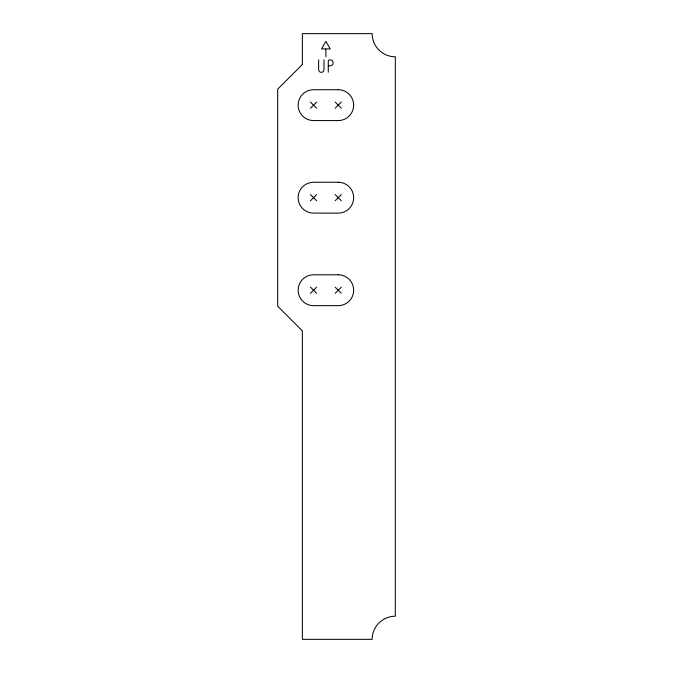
<?xml version="1.0" encoding="UTF-8"?>
<svg xmlns="http://www.w3.org/2000/svg" width="673" height="673" viewBox="0 0 673 673"><rect width="100%" height="100%" fill="white"/><g stroke="black" fill="none" stroke-linecap="round" stroke-linejoin="round"><path stroke-width="1.01" d="M310.472 108.227L316.638 102.052M335.154 108.227L341.32 102.052M310.472 200.773L316.638 194.598M335.154 200.773L341.32 194.598M310.472 293.31L316.638 287.144M335.154 293.31L341.32 287.144M325.589 48.927L321.526 48.927L325.892 41.364L330.266 48.927L325.892 48.927L325.892 56.784M328.575 65.819L330.165 65.819A2.97 2.97 0 0 0 333.143 62.841A2.97 2.97 0 0 0 330.165 59.872L329.72 59.872A1.447 1.447 0 0 0 328.273 61.319L328.273 72.213M335.154 102.052L341.32 108.227M310.472 102.052L316.638 108.227M335.154 194.598L341.32 200.773M310.472 194.598L316.638 200.773M335.154 287.144L341.32 293.31M310.472 287.144L316.638 293.31M323.982 59.872L323.982 69.672A2.667 2.667 0 0 1 321.315 72.348A2.667 2.667 0 0 1 318.649 69.672L318.649 59.872M302.37 64.49L277.697 89.164L277.697 306.198L302.37 330.88L302.37 639.35L372.169 639.35A23.134 23.134 0 0 1 395.303 616.216L395.303 56.784A23.134 23.134 0 0 1 372.169 33.65L302.37 33.65L302.37 64.49M338.233 89.719L313.559 89.719A15.42 15.42 0 0 0 298.131 105.139A15.42 15.42 0 0 0 313.559 120.568L338.233 120.568A15.42 15.42 0 0 0 353.661 105.139A15.42 15.42 0 0 0 338.233 89.719M338.233 182.257L313.559 182.257A15.42 15.42 0 0 0 298.131 197.685A15.42 15.42 0 0 0 313.559 213.105L338.233 213.105A15.42 15.42 0 0 0 353.661 197.685A15.42 15.42 0 0 0 338.233 182.257M338.233 274.803L313.559 274.803A15.42 15.42 0 0 0 298.131 290.231A15.42 15.42 0 0 0 313.559 305.651L338.233 305.651A15.42 15.42 0 0 0 353.661 290.231A15.42 15.42 0 0 0 338.233 274.803"/></g></svg>
